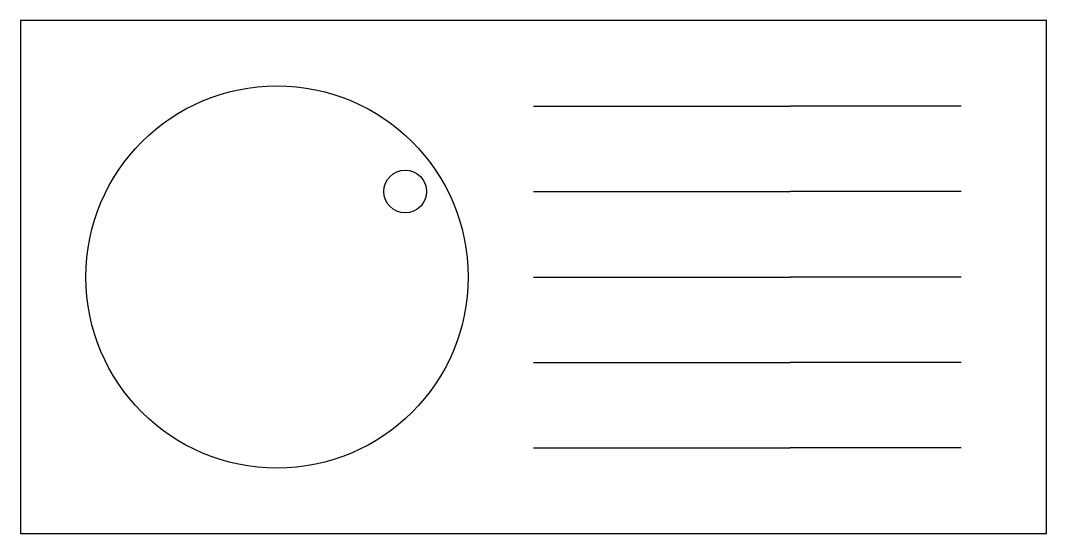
# Model space of a CAD drawing. Extents: x 1.14 to 2.34, y 0.2 to 0.8.
import ezdxf

# ---------------------------------------------------------------- set-up
doc = ezdxf.new("R2010")
doc.units = 0
doc.header["$LTSCALE"] = 20
doc.header["$MEASUREMENT"] = 0
doc.layers.get('0').update_dxf_attribs({"linetype": 'CONTINUOUS'})

# ---------------------------------------------------------------- blocks, each defined once
blk = doc.blocks.new('A$C60CB1003')
at = {"color": 7, "linetype": 'Continuous'}
for p, q in [((0.6, 0.5), (0.9, 0.5)), ((1.1, 0.5), (0.9, 0.5)), ((0.6, 0.4), (0.9, 0.4)), ((1.1, 0.4), (0.9, 0.4)), ((0.6, 0.3), (0.9, 0.3)), ((1.1, 0.3), (0.9, 0.3)), ((0.6, 0.2), (0.9, 0.2)), ((1.1, 0.2), (0.9, 0.2)), ((0.6, 0.1), (0.9, 0.1)), ((1.1, 0.1), (0.9, 0.1))]:
    blk.add_line(p, q, dxfattribs=at)
blk.add_lwpolyline([(1.2, 0), (1.2, 0.6), (0, 0.6), (0, 0)], close=True, dxfattribs=at)
for centre, radius in [((0.3, 0.3), 0.2236), ((0.45, 0.4), 0.025)]:
    blk.add_circle(centre, radius, dxfattribs=at)

msp = doc.modelspace()

# ---------------------------------------------------------------- block references
at = {"color": 7, "linetype": 'Continuous'}
msp.add_blockref('A$C60CB1003', (1.1434, 0.1967), dxfattribs=at)

doc.saveas('drawing.dxf')
